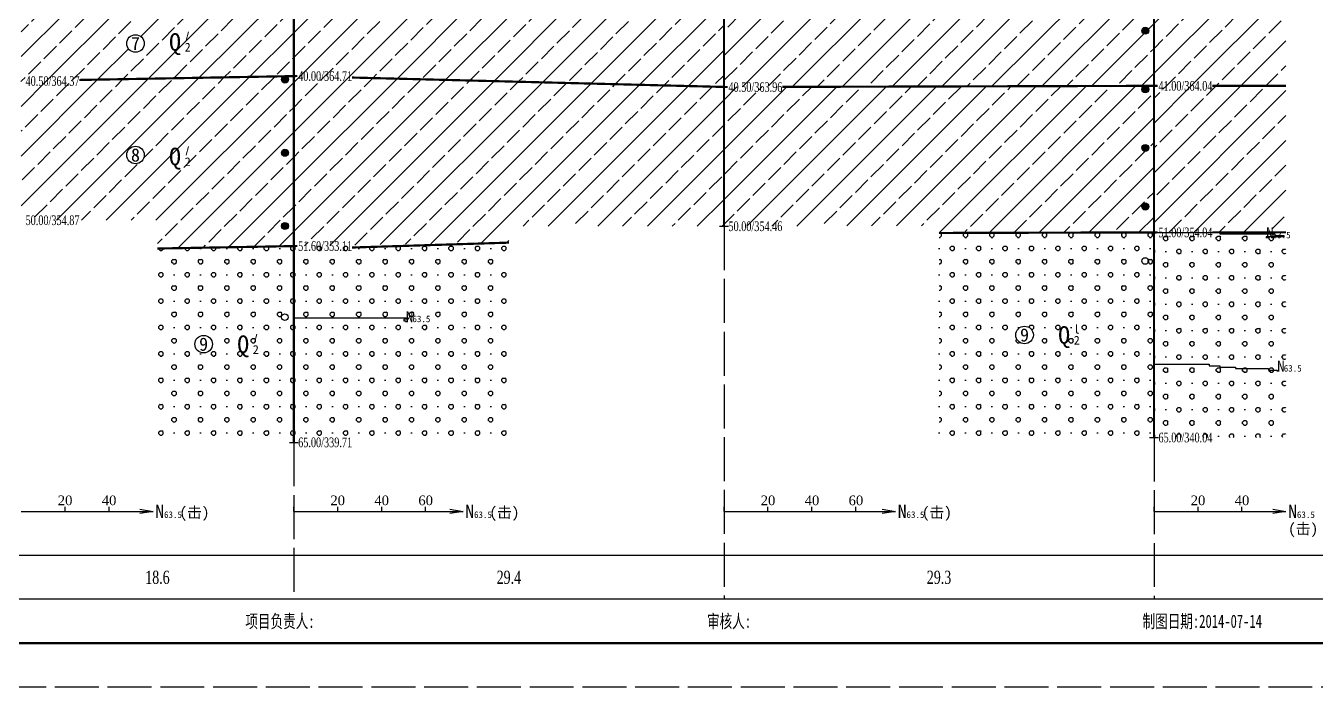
# Model space of a CAD drawing. Header units: millimetres. Extents: x -30 to 2967, y -786 to 1322.
# Drawn here: x 1634.2 to 1927.7, y -218.6 to -68.2 of the extents above; entities that cross this region are included whole.
import ezdxf
from ezdxf.enums import TextEntityAlignment as Align

# ---------------------------------------------------------------- set-up
doc = ezdxf.new("R2010")
doc.units = ezdxf.units.MM
doc.linetypes.add('XX', pattern=[12, 10, -2])
doc.layers.add('MASKTEXT', color=7, linetype='Continuous')
doc.styles.add('Dzcd', font='TIMES.TTF')
doc.styles.add('DzSl', font='italic__.ttf')
doc.styles.get("Standard").update_dxf_attribs({"font": 'SimSun.ttf'})
pattern_1 = [(45, (0, 0), (-5.656854, 5.656854), []), (45, (5.657, 0), (-2.828427, 8.48528), [4, -1])]
pattern_2 = [(0, (1466.7804, -1295.3008), (3, 3), [0.4142, -5.5858]), (0, (1466.7804, -1294.3008), (3, 3), [0.4142, -5.5858]), (90, (1466.4875, -1295.008), (-3, 3), [0.4142, -5.5858]), (90, (1467.4875, -1295.008), (-3, 3), [0.4142, -5.5858]), (45, (1467.1946, -1295.3008), (-3.000042, 3.000042), [0.4142, -3.8285]), (45, (1466.4875, -1294.5937), (-3.000042, 3.000042), [0.4142, -3.8285]), (135, (1466.7804, -1295.3008), (-3.000042, -3.000042), [0.4142, -3.8285]), (135, (1467.4875, -1294.5937), (-3.000042, -3.000042), [0.4142, -3.8285]), (0, (1469.9875, -1294.801), (0, 6), [0, -6])]
pattern_3 = [(45, (1466.4875, -1295.301), (-5.656854, 5.656854), []), (45, (1472.1445, -1295.301), (-2.828427, 8.48528), [4, -1])]

# ---------------------------------------------------------------- blocks, each defined once
blk = doc.blocks.new('TL_YZY')
h = blk.add_hatch(color=256)
edge = h.paths.add_edge_path()
edge.add_arc((0, -0.79), 0.8, 0, 360)
blk.add_circle((0, -0.79), 0.8)
blk = doc.blocks.new('TL_RDY')
blk.add_circle((0, -1.51), 0.75)

msp = doc.modelspace()

# ---------------------------------------------------------------- hatches: boundary and pattern name
h = msp.add_hatch()
h.set_pattern_fill('粉质粘土', color=256, style=0)
h.set_pattern_definition(pattern_1)
h.paths.add_polyline_path([(1695.19, -61.93), (1793.05, -63.77), (1793.05, -82.1), (1695.19, -79.6)])
h.paths.add_polyline_path([(1695.61, -63.65), (1708.76, -63.65), (1708.76, -60.2), (1695.61, -60.2)], flags=9)
h.paths.add_polyline_path([(1695.61, -81.32), (1708.76, -81.32), (1708.76, -77.87), (1695.61, -77.87)], flags=25)
h = msp.add_hatch()
h.set_pattern_fill('粉质粘土', color=256, style=0)
h.set_pattern_definition(pattern_3)
h.paths.add_polyline_path([(1890.85, -61.83), (1920.85, -61.83), (1920.85, -81.83), (1890.85, -81.83)])
h.paths.add_polyline_path([(1891.28, -63.55), (1904.43, -63.55), (1904.43, -60.1), (1891.28, -60.1)], flags=9)
h.paths.add_polyline_path([(1891.28, -83.55), (1904.43, -83.55), (1904.43, -80.1), (1891.28, -80.1)], flags=9)
h = msp.add_hatch()
h.set_pattern_fill('粉质粘土', color=256, style=0)
h.set_pattern_definition(pattern_1)
h.paths.add_polyline_path([(1633.19, -65.73), (1695.19, -61.93), (1695.19, -79.6), (1633.19, -80.73)])
edge = h.paths.add_edge_path(flags=16)
edge.add_arc((1659.19, -72.2), 2, 0, 360)
h.paths.add_polyline_path([(1665.67, -75.38), (1670.7, -75.38), (1670.7, -68.81), (1665.67, -68.81)], flags=24)
h.paths.add_polyline_path([(1669.91, -74.52), (1672.29, -74.52), (1672.29, -71.64), (1669.91, -71.64)], flags=24)
h.paths.add_polyline_path([(1669.89, -72.04), (1672.03, -72.04), (1672.03, -69.04), (1669.89, -69.04)], flags=24)
h.paths.add_polyline_path([(1633.61, -67.45), (1646.76, -67.45), (1646.76, -64), (1633.61, -64)], flags=24)
h.paths.add_polyline_path([(1633.61, -82.45), (1646.76, -82.45), (1646.76, -79), (1633.61, -79)], flags=9)
h = msp.add_hatch()
h.set_pattern_fill('粉质粘土', color=256, style=0)
h.set_pattern_definition(pattern_3)
h.paths.add_polyline_path([(1793.05, -63.77), (1890.85, -61.83), (1890.85, -81.83), (1793.05, -82.1)])
h.paths.add_polyline_path([(1793.48, -65.49), (1806.63, -65.49), (1806.63, -62.04), (1793.48, -62.04)], flags=24)
h.paths.add_polyline_path([(1793.48, -83.82), (1806.63, -83.82), (1806.63, -80.37), (1793.48, -80.37)], flags=9)
h = msp.add_hatch()
h.set_pattern_fill('粉质粘土', color=256, style=0)
h.set_pattern_definition(pattern_1)
h.paths.add_polyline_path([(1633.19, -80.73), (1695.19, -79.6), (1695.19, -118.27), (1664.19, -118.84), (1664.19, -112.4), (1633.19, -112.4)])
edge = h.paths.add_edge_path(flags=16)
edge.add_arc((1659.19, -97.56), 2, 0, 360)
h.paths.add_polyline_path([(1665.67, -101.44), (1670.7, -101.44), (1670.7, -94.88), (1665.67, -94.88)], flags=24)
h.paths.add_polyline_path([(1669.91, -100.58), (1672.29, -100.58), (1672.29, -97.7), (1669.91, -97.7)], flags=24)
h.paths.add_polyline_path([(1669.89, -98.1), (1672.03, -98.1), (1672.03, -95.1), (1669.89, -95.1)], flags=24)
h.paths.add_polyline_path([(1633.61, -82.45), (1646.76, -82.45), (1646.76, -79), (1633.61, -79)], flags=9)
h.paths.add_polyline_path([(1633.61, -114.12), (1646.76, -114.12), (1646.76, -110.67), (1633.61, -110.67)], flags=25)
h = msp.add_hatch()
h.set_pattern_fill('粉质粘土', color=256, style=0)
h.set_pattern_definition(pattern_1)
h.paths.add_polyline_path([(1695.19, -79.6), (1793.05, -82.1), (1793.05, -113.77), (1744.12, -113.74), (1744.12, -117.5), (1695.19, -118.27)])
h.paths.add_polyline_path([(1695.61, -81.32), (1708.76, -81.32), (1708.76, -77.87), (1695.61, -77.87)], flags=9)
h.paths.add_polyline_path([(1695.61, -119.99), (1708.76, -119.99), (1708.76, -116.54), (1695.61, -116.54)], flags=9)
h = msp.add_hatch()
h.set_pattern_fill('粉质粘土', color=256, style=0)
h.set_pattern_definition(pattern_1)
h.paths.add_polyline_path([(1793.05, -82.1), (1890.85, -81.83), (1890.85, -115.17), (1841.95, -115.3), (1841.95, -113.64), (1793.05, -113.77)])
h.paths.add_polyline_path([(1793.48, -83.82), (1806.63, -83.82), (1806.63, -80.37), (1793.48, -80.37)], flags=9)
h.paths.add_polyline_path([(1793.48, -115.49), (1806.63, -115.49), (1806.63, -112.04), (1793.48, -112.04)], flags=9)
h = msp.add_hatch()
h.set_pattern_fill('粉质粘土', color=256, style=0)
h.set_pattern_definition(pattern_3)
h.paths.add_polyline_path([(1890.85, -81.83), (1920.85, -81.83), (1920.85, -115.17), (1890.85, -115.17)])
h.paths.add_polyline_path([(1891.28, -83.55), (1904.43, -83.55), (1904.43, -80.1), (1891.28, -80.1)], flags=9)
h.paths.add_polyline_path([(1891.28, -116.89), (1904.43, -116.89), (1904.43, -113.44), (1891.28, -113.44)], flags=9)
h = msp.add_hatch()
h.set_pattern_fill('圆砾', color=256, style=0)
h.set_pattern_definition([(0, (0.293, 0), (3, 3), [0.4142, -5.5858]), (0, (0.293, 1), (3, 3), [0.4142, -5.5858]), (90, (0, 0.293), (-3, 3), [0.4142, -5.5858]), (90, (1, 0.293), (-3, 3), [0.4142, -5.5858]), (45, (0.707, 0), (-3.000042, 3.000042), [0.4142, -3.8285]), (45, (0, 0.707), (-3.000042, 3.000042), [0.4142, -3.8285]), (135, (0.293, 0), (-3.000042, -3.000042), [0.4142, -3.8285]), (135, (1, 0.707), (-3.000042, -3.000042), [0.4142, -3.8285]), (0, (3.5, 0.5), (0, 6), [0, -6])])
h.paths.add_polyline_path([(1890.85, -115.17), (1920.85, -115.17), (1920.85, -161.83), (1890.85, -161.83)])
h.paths.add_polyline_path([(1891.28, -116.89), (1904.43, -116.89), (1904.43, -113.44), (1891.28, -113.44)], flags=9)
h.paths.add_polyline_path([(1891.28, -163.55), (1904.43, -163.55), (1904.43, -160.1), (1891.28, -160.1)], flags=9)
h = msp.add_hatch()
h.set_pattern_fill('圆砾', color=256, style=0)
h.set_pattern_definition(pattern_2)
h.paths.add_polyline_path([(1695.19, -118.27), (1744.12, -117.5), (1744.12, -162.93), (1695.19, -162.93)])
h.paths.add_polyline_path([(1695.61, -119.99), (1708.76, -119.99), (1708.76, -116.54), (1695.61, -116.54)], flags=9)
h = msp.add_hatch()
h.set_pattern_fill('圆砾', color=256, style=0)
h.set_pattern_definition(pattern_2)
h.paths.add_polyline_path([(1841.95, -115.3), (1890.85, -115.17), (1890.85, -161.83), (1841.95, -161.97)])
edge = h.paths.add_edge_path(flags=16)
edge.add_arc((1861.4, -138.5), 2, 0, 360)
h.paths.add_polyline_path([(1867.89, -142.04), (1872.92, -142.04), (1872.92, -135.47), (1867.89, -135.47)], flags=24)
h.paths.add_polyline_path([(1872.12, -141.18), (1874.51, -141.18), (1874.51, -138.3), (1872.12, -138.3)], flags=24)
h.paths.add_polyline_path([(1872.11, -138.7), (1874.52, -138.7), (1874.52, -135.72), (1872.11, -135.72)], flags=24)
h = msp.add_hatch()
h.set_pattern_fill('圆砾', color=256, style=0)
h.set_pattern_definition(pattern_2)
h.paths.add_polyline_path([(1664.19, -118.84), (1695.19, -118.27), (1695.19, -162.93), (1664.19, -162.93)])
edge = h.paths.add_edge_path(flags=16)
edge.add_arc((1674.69, -140.6), 2, 0, 360)
h.paths.add_polyline_path([(1681.17, -144.14), (1686.2, -144.14), (1686.2, -137.57), (1681.17, -137.57)], flags=24)
h.paths.add_polyline_path([(1685.41, -143.28), (1687.79, -143.28), (1687.79, -140.4), (1685.41, -140.4)], flags=24)
h.paths.add_polyline_path([(1685.39, -140.8), (1687.53, -140.8), (1687.53, -137.8), (1685.39, -137.8)], flags=24)

# ---------------------------------------------------------------- linework, layer by layer
for p, q in [((1792.05, -113.77), (1794.05, -113.77)), ((1694.19, -162.93), (1696.19, -162.93)), ((1889.85, -161.83), (1891.85, -161.83)), ((1633.19, -178.63), (1663.19, -178.63)), ((1643.19, -178.63), (1643.19, -177.63)), ((1653.19, -178.63), (1653.19, -177.63)), ((1695.19, -178.63), (1695.19, -177.63)), ((1695.19, -178.63), (1733.69, -178.63)), ((1705.19, -178.63), (1705.19, -177.63)), ((1715.19, -178.63), (1715.19, -177.63)), ((1725.19, -178.63), (1725.19, -177.63)), ((1793.05, -178.63), (1793.05, -177.63)), ((1793.05, -178.63), (1832.05, -178.63)), ((1803.05, -178.63), (1803.05, -177.63)), ((1813.05, -178.63), (1813.05, -177.63)), ((1823.05, -178.63), (1823.05, -177.63)), ((1890.85, -178.63), (1890.85, -177.63)), ((1890.85, -178.63), (1920.85, -178.63)), ((1900.85, -178.63), (1900.85, -177.63)), ((1910.85, -178.63), (1910.85, -177.63))]:
    msp.add_line(p, q)
at = {"linetype": 'XX'}
for p, q in [((1793.05, -113.77), (1793.05, -198.63)), ((1695.19, -162.93), (1695.19, -198.63)), ((1890.85, -161.83), (1890.85, -198.63))]:
    msp.add_line(p, q, dxfattribs=at)
msp.add_lwpolyline([(1386.49, -218.63), (1386.49, 94.83), (1950.85, 94.83), (1950.85, -218.63)], close=True, dxfattribs=at)
at = {"const_width": 0.5}
msp.add_lwpolyline([(1416.49, -208.63), (1416.49, 84.83), (1940.85, 84.83), (1940.85, -208.63)], close=True, dxfattribs=at)
for points in [[(1695.19, 53.73, 0.5, 0.5, 0), (1695.19, -162.93, 0, 0, 0)], [(1793.05, 52.9, 0.5, 0.5, 0), (1793.05, -113.77, 0, 0, 0)], [(1890.85, 23.17, 0.5, 0.5, 0), (1890.85, -161.83, 0, 0, 0)]]:
    msp.add_lwpolyline(points, format="xyseb")
for points in [[(1646.42, -80.49), (1695.99, -79.6)], [(1708.42, -79.94), (1793.85, -82.1)], [(1806.28, -82.07), (1891.65, -81.83)], [(1904.08, -81.83), (1920.85, -81.83)], [(1708.42, -118.61), (1744.12, -117.5)], [(1841.95, -115.3), (1891.65, -115.17)], [(1904.08, -115.17), (1920.85, -115.17)], [(1664.19, -118.84), (1695.99, -118.27)]]:
    msp.add_lwpolyline(points, dxfattribs=at)
at = {"color": 1}
for points in [[(1890.85, -115.17), (1905.85, -115.17), (1905.85, -115.51), (1918.35, -115.51), (1918.35, -115.84), (1920.35, -115.84), (1920.35, -116.17), (1916.35, -116.17), (1916.35, -116.51)], [(1695.19, -134.6), (1721.19, -134.6), (1721.19, -134.93), (1720.19, -134.93), (1720.19, -135.27), (1720.69, -135.27), (1720.69, -135.6)], [(1890.85, -145.17), (1903.35, -145.17), (1903.35, -145.51), (1905.85, -145.51), (1905.85, -145.84), (1909.35, -145.84), (1909.35, -146.17), (1916.85, -146.17), (1916.85, -146.51), (1918.85, -146.51), (1918.85, -146.84)]]:
    msp.add_lwpolyline(points, dxfattribs=at)
for points in [[(1660.19, -178.13), (1663.19, -178.63), (1660.19, -179.13)], [(1730.69, -178.13), (1733.69, -178.63), (1730.69, -179.13)], [(1829.05, -178.13), (1832.05, -178.63), (1829.05, -179.13)], [(1917.85, -178.13), (1920.85, -178.63), (1917.85, -179.13)]]:
    msp.add_lwpolyline(points)
msp.add_lwpolyline([(1426.49, -188.63), (1930.85, -188.63), (1930.85, -198.63), (1426.49, -198.63)], close=True)
for centre in [(1659.19, -72.2), (1659.19, -97.56), (1861.4, -138.5), (1674.69, -140.6)]:
    msp.add_circle(centre, 2)

# ---------------------------------------------------------------- block references
for name, p in [('TL_YZY', (1888.85, -68.5)), ('TL_YZY', (1693.19, -79.6)), ('TL_YZY', (1888.85, -81.83)), ('TL_YZY', (1693.19, -96.27)), ('TL_YZY', (1888.85, -95.17)), ('TL_YZY', (1888.85, -108.5)), ('TL_YZY', (1693.19, -112.93)), ('TL_RDY', (1888.85, -120.17)), ('TL_RDY', (1693.19, -132.93))]:
    msp.add_blockref(name, p)

# ---------------------------------------------------------------- texts
for s, p in [('7', (1659.19, -72.2)), ('8', (1659.19, -97.56)), ('9', (1861.4, -138.5)), ('9', (1674.69, -140.6))]:
    msp.add_text(s, height=3).set_placement(p, align=Align.MIDDLE_CENTER)
at = {"style": 'Dzcd', "width": 0.7}
for s, p in [('50.00/354.87', (1634.19, -112.4)), ('50.00/354.46', (1794.05, -113.77)), ('65.00/340.04', (1891.85, -161.83)), ('65.00/339.71', (1696.19, -162.93))]:
    msp.add_text(s, height=2.2, dxfattribs=at).set_placement(p, align=Align.MIDDLE_LEFT)
at = {"color": 1}
for s, height, p in [('N', 2.5, (1916.35, -116.51)), ('63.5', 1.5, (1917.85, -116.51)), ('N', 2.5, (1720.69, -135.6)), ('63.5', 1.5, (1722.19, -135.6)), ('N', 2.5, (1918.85, -146.84)), ('63.5', 1.5, (1920.35, -146.84))]:
    msp.add_text(s, height=height, dxfattribs=at).set_placement(p)
at = {"style": 'Dzcd'}
for s, p in [('20', (1643.19, -176.13)), ('40', (1653.19, -176.13)), ('20', (1705.19, -176.13)), ('40', (1715.19, -176.13)), ('60', (1725.19, -176.13)), ('20', (1803.05, -176.13)), ('40', (1813.05, -176.13)), ('60', (1823.05, -176.13)), ('20', (1900.85, -176.13)), ('40', (1910.85, -176.13))]:
    msp.add_text(s, height=2.2, dxfattribs=at).set_placement(p, align=Align.MIDDLE_CENTER)
for s, height, p in [('N', 3, (1663.69, -180.13)), ('63.5', 1.5, (1665.69, -180.13)), ('(击)', 2.5, (1669.19, -180.13)), ('N', 3, (1734.19, -180.13)), ('63.5', 1.5, (1736.19, -180.13)), ('(击)', 2.5, (1739.69, -180.13)), ('N', 3, (1832.55, -180.13)), ('63.5', 1.5, (1834.55, -180.13)), ('(击)', 2.5, (1838.05, -180.13)), ('N', 3, (1921.35, -180.13)), ('63.5', 1.5, (1923.35, -180.13)), ('(击)', 2.5, (1921.35, -183.85))]:
    msp.add_text(s, height=height).set_placement(p)
at = {"style": 'Dzcd', "width": 0.7}
for s, p in [('18.6', (1664.19, -193.63)), ('29.4', (1744.12, -193.63)), ('29.3', (1841.95, -193.63))]:
    msp.add_text(s, height=3, dxfattribs=at).set_placement(p, align=Align.MIDDLE_CENTER)
at = {"width": 0.7}
for s, p in [('项目负责人:', (1684.18, -203.63)), ('审核人:', (1789.18, -203.63)), ('制图日期:2014-07-14', (1888.23, -203.63))]:
    msp.add_text(s, height=3, dxfattribs=at).set_placement(p, align=Align.MIDDLE_LEFT)
at = {"layer": 'MASKTEXT'}
for p in [(1668.19, -71.84), (1668.19, -97.9), (1870.4, -138.5), (1683.69, -140.6)]:
    msp.add_text('Q', height=4, dxfattribs=at).set_placement(p, align=Align.MIDDLE_CENTER)
at = {"layer": 'MASKTEXT', "style": 'DzSl'}
for p in [(1670.39, -71.54), (1670.39, -97.6), (1685.89, -140.3)]:
    msp.add_text('l', height=2, dxfattribs=at).set_placement(p)
at = {"layer": 'MASKTEXT'}
for s, p in [('2', (1670.39, -74.04)), ('2', (1670.39, -100.1)), ('l', (1872.6, -138.2)), ('2', (1685.89, -142.8)), ('2', (1872.6, -140.7))]:
    msp.add_text(s, height=2, dxfattribs=at).set_placement(p)
at = {"layer": 'MASKTEXT', "style": 'Dzcd', "width": 0.7}
for s, p in [('40.00/364.71', (1696.19, -79.6)), ('40.50/364.37', (1634.19, -80.73)), ('40.50/363.96', (1794.05, -82.1)), ('41.00/364.04', (1891.85, -81.83)), ('51.00/354.04', (1891.85, -115.17)), ('51.60/353.11', (1696.19, -118.27))]:
    msp.add_text(s, height=2.2, dxfattribs=at).set_placement(p, align=Align.MIDDLE_LEFT)

doc.saveas('drawing.dxf')
